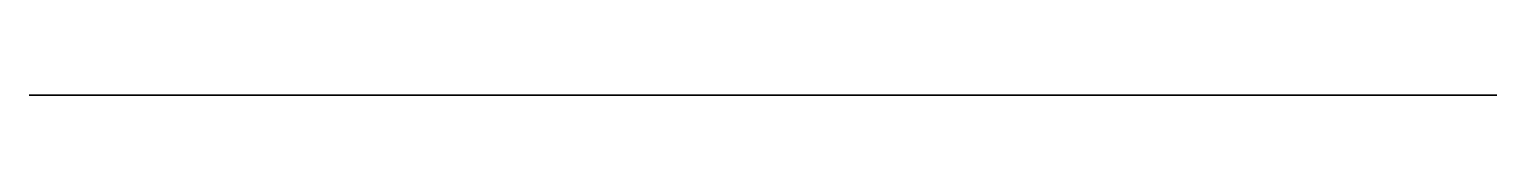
# Model space of a CAD drawing. Header units: millimetres. Extents: x 89.7 to 108.8, y 0 to 0.
import ezdxf

# ---------------------------------------------------------------- set-up
doc = ezdxf.new("R2010")
doc.units = ezdxf.units.MM
doc.layers.get('0').update_dxf_attribs({"color": 173, "true_color": 0x5858e1})

msp = doc.modelspace()

# ---------------------------------------------------------------- linework, layer by layer
at = {"color": 81, "true_color": 0x99e499}
msp.add_polyline3d([(97.952, 0, 10.1), (98.295, 0, 10.017), (98.461, 0, 9.967), (98.62, 0, 9.909), (98.697, 0, 9.877), (98.772, 0, 9.842), (98.844, 0, 9.804), (98.915, 0, 9.763), (98.982, 0, 9.719), (99.047, 0, 9.672), (99.109, 0, 9.621), (99.168, 0, 9.566), (99.191, 0, 9.542), (99.213, 0, 9.517), (99.234, 0, 9.49), (99.254, 0, 9.462), (99.273, 0, 9.433), (99.291, 0, 9.403), (99.324, 0, 9.339), (99.354, 0, 9.272), (99.381, 0, 9.201), (99.405, 0, 9.128), (99.425, 0, 9.053), (99.443, 0, 8.976), (99.458, 0, 8.898), (99.48, 0, 8.742), (99.492, 0, 8.589), (99.496, 0, 8.444), (99.758, 0, 8.442), (100.016, 0, 8.423), (100.271, 0, 8.388), (100.523, 0, 8.337), (100.769, 0, 8.27), (101.01, 0, 8.188), (101.245, 0, 8.09), (101.473, 0, 7.978), (101.693, 0, 7.852), (101.905, 0, 7.712), (102.108, 0, 7.558), (102.302, 0, 7.391), (102.485, 0, 7.212), (102.657, 0, 7.02), (102.817, 0, 6.816), (102.965, 0, 6.601), (103.098, 0, 6.376), (103.215, 0, 6.145), (103.317, 0, 5.908), (103.403, 0, 5.667), (103.473, 0, 5.421), (103.527, 0, 5.172), (103.564, 0, 4.921), (103.586, 0, 4.668), (103.592, 0, 4.414), (103.581, 0, 4.16), (103.555, 0, 3.906), (103.512, 0, 3.655), (103.453, 0, 3.405), (103.377, 0, 3.159), (103.285, 0, 2.916), (103.177, 0, 2.679), (103.053, 0, 2.449), (102.916, 0, 2.229), (102.766, 0, 2.019), (102.603, 0, 1.821), (102.429, 0, 1.635), (102.243, 0, 1.46), (102.048, 0, 1.298), (101.842, 0, 1.148), (101.628, 0, 1.012), (101.405, 0, 0.89), (101.174, 0, 0.782), (100.936, 0, 0.689), (100.692, 0, 0.611), (100.442, 0, 0.549), (100.187, 0, 0.502), (99.928, 0, 0.472), (99.928, 0, -2.464), (99.569, 0, -2.824), (99.224, 0, -3.197), (98.894, 0, -3.581), (98.58, 0, -3.976), (98.28, 0, -4.382), (97.996, 0, -4.799), (97.727, 0, -5.225), (97.475, 0, -5.661), (97.239, 0, -6.106), (97.019, 0, -6.56), (96.816, 0, -7.021), (96.63, 0, -7.491), (96.461, 0, -7.967), (96.31, 0, -8.45), (96.176, 0, -8.94), (96.061, 0, -9.435), (95.964, 0, -9.934), (95.885, 0, -10.436), (95.826, 0, -10.938), (95.785, 0, -11.442), (95.763, 0, -11.946), (95.759, 0, -12.451), (95.774, 0, -12.954), (95.808, 0, -13.457), (95.86, 0, -13.958), (95.931, 0, -14.457), (96.02, 0, -14.953), (96.127, 0, -15.447), (96.252, 0, -15.936), (96.396, 0, -16.422), (96.558, 0, -16.902), (96.739, 0, -17.378), (96.94, 0, -17.843), (97.162, 0, -18.292), (97.405, 0, -18.728), (97.667, 0, -19.15), (97.947, 0, -19.561), (98.242, 0, -19.961), (98.874, 0, -20.731), (99.551, 0, -21.471), (100.261, 0, -22.189), (101.731, 0, -23.593), (105.067, 0, -26.476), (106.9, 0, -28.12), (107.568, 0, -28.79), (107.696, 0, -28.932), (107.804, 0, -29.062), (107.893, 0, -29.18), (107.93, 0, -29.233), (107.961, 0, -29.283), (108.048, 0, -29.438), (108.129, 0, -29.596), (108.203, 0, -29.757), (108.27, 0, -29.92), (108.33, 0, -30.086), (108.384, 0, -30.254), (108.431, 0, -30.423), (108.471, 0, -30.594), (108.504, 0, -30.767), (108.53, 0, -30.941), (108.549, 0, -31.116), (108.561, 0, -31.292), (108.565, 0, -31.469), (108.563, 0, -31.646), (108.553, 0, -31.823), (108.537, 0, -32), (108.512, 0, -32.176), (108.481, 0, -32.351), (108.443, 0, -32.524), (108.398, 0, -32.695), (108.346, 0, -32.863), (108.288, 0, -33.029), (108.223, 0, -33.193), (108.151, 0, -33.354), (108.073, 0, -33.511), (107.989, 0, -33.666), (107.898, 0, -33.817), (107.801, 0, -33.964), (107.698, 0, -34.108), (107.59, 0, -34.247), (107.475, 0, -34.383), (107.354, 0, -34.514), (107.292, 0, -34.576), (107.227, 0, -34.636), (107.161, 0, -34.692), (107.093, 0, -34.746), (106.953, 0, -34.846), (106.808, 0, -34.937), (106.657, 0, -35.019), (106.503, 0, -35.096), (106.185, 0, -35.234), (105.532, 0, -35.494), (105.208, 0, -35.637), (105.05, 0, -35.716), (104.894, 0, -35.803), (104.842, 0, -35.835), (104.792, 0, -35.87), (104.743, 0, -35.906), (104.696, 0, -35.944), (104.651, 0, -35.985), (104.607, 0, -36.027), (104.566, 0, -36.071), (104.526, 0, -36.117), (104.489, 0, -36.164), (104.453, 0, -36.213), (104.42, 0, -36.264), (104.389, 0, -36.316), (104.36, 0, -36.369), (104.333, 0, -36.424), (104.308, 0, -36.48), (104.286, 0, -36.537), (104.267, 0, -36.595), (104.25, 0, -36.654), (104.236, 0, -36.713), (104.224, 0, -36.772), (104.215, 0, -36.832), (104.208, 0, -36.893), (104.205, 0, -36.953), (104.203, 0, -37.013), (104.205, 0, -37.074), (104.208, 0, -37.134), (104.215, 0, -37.194), (104.224, 0, -37.254), (104.236, 0, -37.314), (104.25, 0, -37.373), (104.267, 0, -37.432), (104.286, 0, -37.49), (104.309, 0, -37.547), (104.334, 0, -37.602), (104.361, 0, -37.655), (104.391, 0, -37.707), (104.424, 0, -37.757), (104.458, 0, -37.806), (104.495, 0, -37.853), (104.533, 0, -37.899), (104.616, 0, -37.987), (104.704, 0, -38.07), (104.797, 0, -38.149), (104.894, 0, -38.224), (107.579, 0, -40.215), (108.01, 0, -40.536), (108.11, 0, -40.622), (108.205, 0, -40.713), (108.249, 0, -40.76), (108.292, 0, -40.809), (108.332, 0, -40.861), (108.369, 0, -40.914), (108.42, 0, -40.994), (108.467, 0, -41.078), (108.509, 0, -41.165), (108.548, 0, -41.254), (108.583, 0, -41.346), (108.615, 0, -41.44), (108.643, 0, -41.537), (108.667, 0, -41.635), (108.707, 0, -41.837), (108.734, 0, -42.044), (108.75, 0, -42.254), (108.755, 0, -42.466), (108.755, 0, -89.939), (89.704, 0, -89.939), (89.704, 0, -68.349), (91.19, 0, -67.038), (91.19, 0, -24.293), (89.704, 0, -22.92), (89.709, 0, 15.447), (90.169, 0, 15.444), (90.629, 0, 15.425), (90.856, 0, 15.404), (91.081, 0, 15.373), (91.304, 0, 15.331), (91.523, 0, 15.275), (91.704, 0, 15.218), (91.883, 0, 15.153), (92.059, 0, 15.082), (92.232, 0, 15.004), (92.42, 0, 14.909), (92.602, 0, 14.807), (92.78, 0, 14.697), (92.953, 0, 14.579), (93.12, 0, 14.454), (93.282, 0, 14.322), (93.438, 0, 14.183), (93.588, 0, 14.036), (93.73, 0, 13.883), (93.863, 0, 13.723), (93.989, 0, 13.557), (94.107, 0, 13.385), (94.327, 0, 13.03), (94.529, 0, 12.663), (94.619, 0, 12.502), (94.715, 0, 12.345), (94.817, 0, 12.193), (94.924, 0, 12.044), (95.038, 0, 11.9), (95.156, 0, 11.759), (95.408, 0, 11.491), (95.54, 0, 11.363), (95.677, 0, 11.24), (95.818, 0, 11.122), (95.963, 0, 11.01), (96.112, 0, 10.902), (96.264, 0, 10.8), (96.42, 0, 10.704), (96.58, 0, 10.613), (96.743, 0, 10.527), (96.909, 0, 10.448), (97.077, 0, 10.375), (97.248, 0, 10.307), (97.421, 0, 10.246), (97.596, 0, 10.191), (97.773, 0, 10.143)], close=True, dxfattribs=at)

doc.saveas('drawing.dxf')
